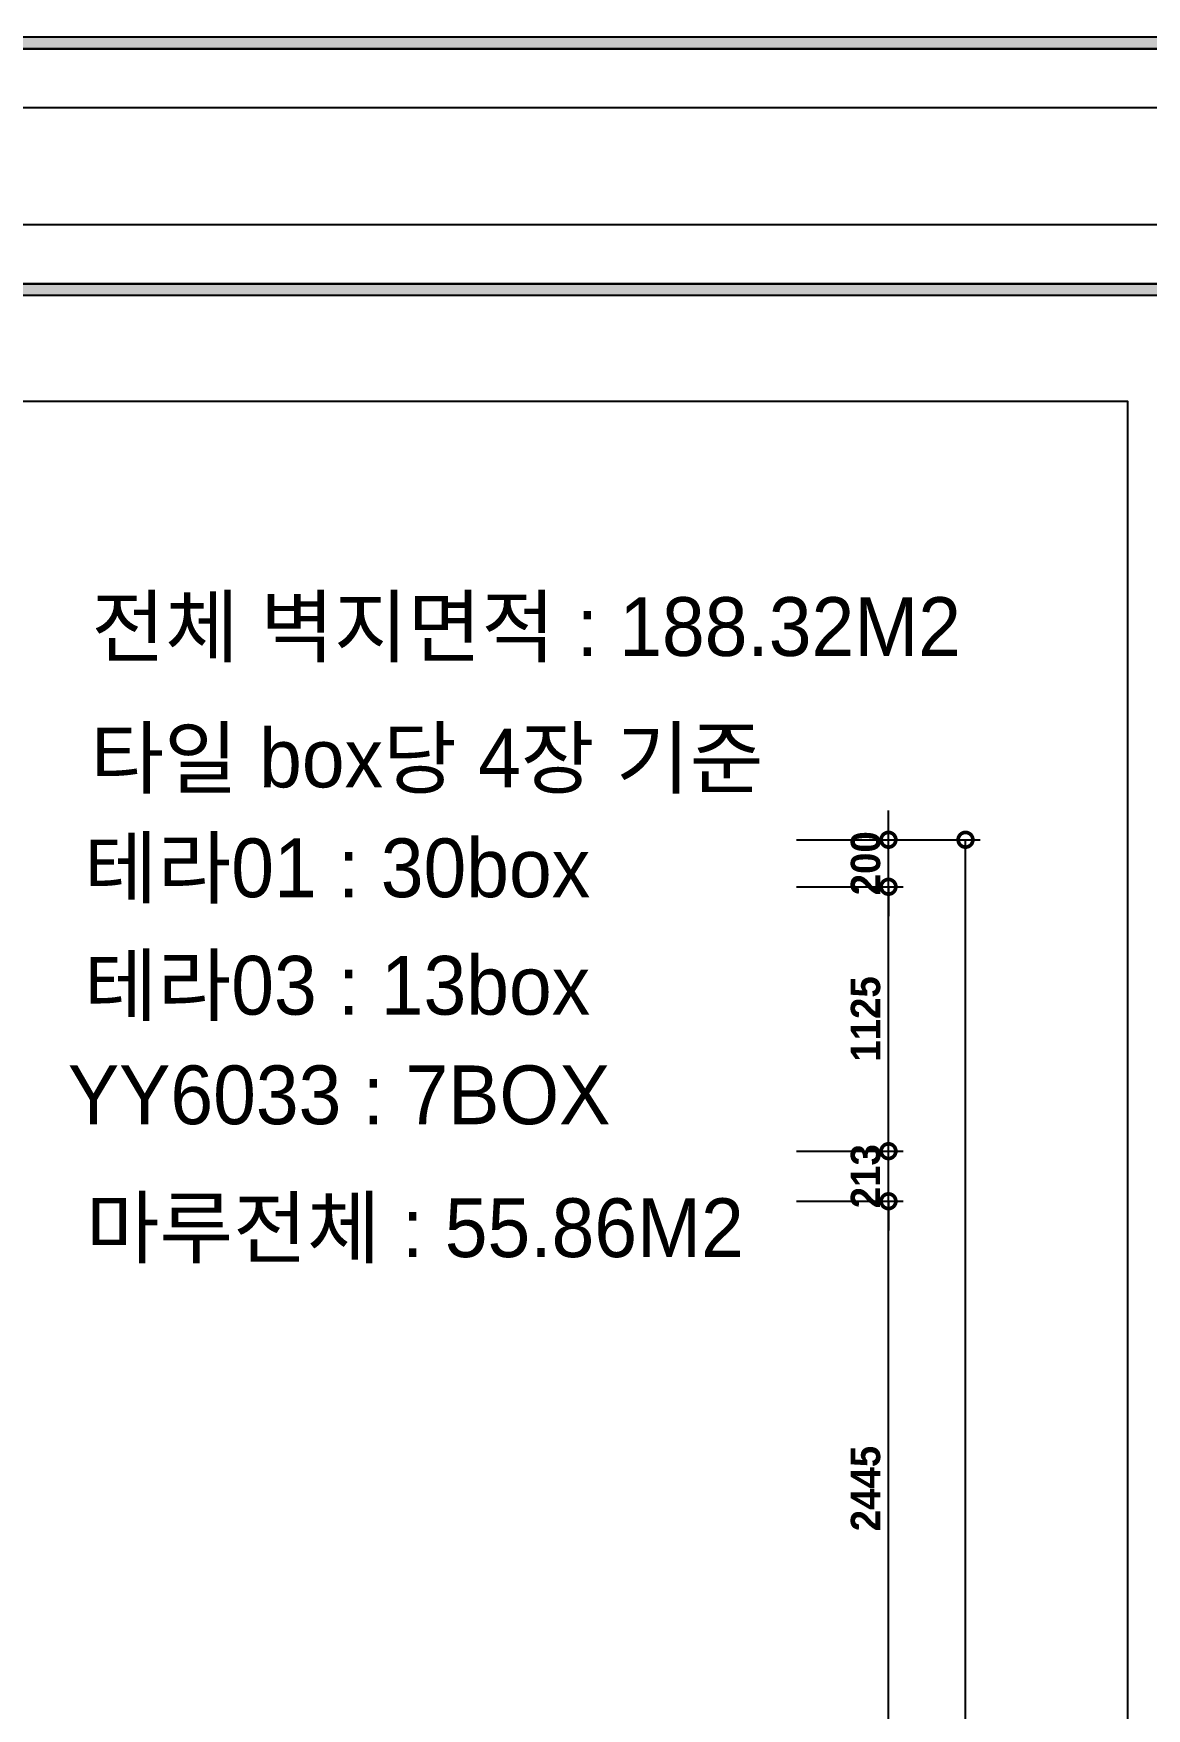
# Model space of a CAD drawing. Header units: inches. Extents: x 7740 to 83056, y -9304 to 75068.
# Drawn here: x 42679 to 47415, y -267 to 6860 of the extents above; entities that cross this region are included whole.
import ezdxf
from ezdxf.enums import TextEntityAlignment as Align

# ---------------------------------------------------------------- set-up
doc = ezdxf.new("R2010")
doc.units = ezdxf.units.IN
doc.header["$LTSCALE"] = 50
doc.header["$MEASUREMENT"] = 0
for name, color, linetype in [('06-FUR', 6, 'Continuous'), ('07-DIM', 5, 'Continuous'), ('3.기호.계단선', 30, 'Continuous'), ('F-SYM', 7, 'Continuous'), ('FORM(YOURNAME)-11', 1, 'Continuous')]:
    doc.layers.add(name, color=color, linetype=linetype)
doc.styles.add('YOURNAME', font='HY울릉도M.TTF')
doc.styles.add('넥슨고딕', font='NEXONLv1GothicBold.ttf')
doc.styles.add('코레일둥고', font='Korail_Round_Gothic_Medium.ttf')
doc.dimstyles.new('50', dxfattribs={"dimscale": 50, "dimtxt": 2.5, "dimasz": 2.5, "dimexe": 1.25, "dimexo": 2, "dimtad": 1, "dimdec": 0, "dimtxsty": '넥슨고딕', "dimblk": 'DOTSMALL', "dimcen": 2.5, "dimclrd": 1, "dimclre": 1, "dimclrt": 2, "dimadec": 0, "dimazin": 0, "dimtfac": 1, "dimtdec": 0, "dimtix": 1, "dimtmove": 0, "dimatfit": 3, "dimldrblk": 'DOTSMALL', "dimfxl": 0, "dimarcsym": 0})

# ---------------------------------------------------------------- blocks, each defined once
blk = doc.blocks.new('FORM-PLAN')
at = {"layer": 'FORM(YOURNAME)-11'}
h = blk.add_hatch(color=256, dxfattribs=at)
h.dxf.hatch_style = 1
h.paths.add_polyline_path([(-71444, 55115), (10556, 55115), (10556, 54915), (-71444, 54915)])
h.paths.add_polyline_path([(-71444, -2085), (10556, -2085), (10556, -2285), (-71444, -2285)])
at = {"layer": 'Defpoints', "color": 158}
for points in [[(-71444, -2285), (10556, -2285), (10556, 55115), (-71444, 55115)], [(-69444, 53115), (-64, 53115), (-64, 1215), (-69444, 1215)]]:
    blk.add_lwpolyline(points, close=True, dxfattribs=at)
at = {"layer": 'FORM(YOURNAME)-11', "color": 250}
blk.add_lwpolyline([(-72444, -3285), (11556, -3285), (11556, 56115), (-72444, 56115)], close=True, dxfattribs=at)
at = {"layer": 'FORM(YOURNAME)-11'}
for points in [[(-71444, 55115), (10556, 55115), (10556, 54915), (-71444, 54915)], [(-71444, -2085), (10556, -2085), (10556, -2285), (-71444, -2285)]]:
    blk.add_lwpolyline(points, close=True, dxfattribs=at)
at = {"layer": 'FORM(YOURNAME)-11', "color": 3, "style": 'YOURNAME'}
for tag, height, p in [('1', 450, (9905, 18188)), ('2', 450, (9905, 17544)), ('3', 450, (9905, 16257)), ('4', 450, (9905, 14326)), ('5', 515, (9905, 12009)), ('6', 515, (9905, 9757)), ('7', 515, (9905, 7504)), ('8', 515, (9905, 5252)), ('9', 515, (9905, 2999)), ('10', 515, (5655, 811)), ('11', 515, (9905, 747)), ('12', 515, (5655, -1441)), ('13', 515, (9905, -1441))]:
    blk.add_attdef(tag, text='', height=height, dxfattribs=at).set_placement(p, align=Align.MIDDLE_RIGHT)
blk = doc.blocks.new('*U809')
at = {"layer": 'F-SYM', "xscale": 0.2500000000000001, "yscale": 0.2500000000000001, "zscale": 0.2500000000000001}
blk.add_blockref('FORM-PLAN', (47350.9, 7366.9), dxfattribs=at)
blk = doc.blocks.new('_DOTSMALL')
at = {"color": 0, "linetype": 'ByBlock', "const_width": 0.5}
blk.add_lwpolyline([(-0.0625, 0, 1), (0.0625, 0, 1)], format="xyb", close=True, dxfattribs=at)
blk = doc.blocks.new('*D362')
at = {"layer": '07-DIM', "color": 1, "lineweight": -2}
for p, q in [((45925.3, 1891.7), (46379.9, 1891.7)), ((46317.4, -553.3), (46317.4, 1891.7)), ((45925.3, -553.3), (46379.9, -553.3))]:
    blk.add_line(p, q, dxfattribs=at)
at = {"layer": 'Defpoints', "color": 0}
for p in [(45825.3, 1891.7), (46317.4, 1891.7), (45825.3, -553.3)]:
    blk.add_point(p, dxfattribs=at)
at = {"layer": '07-DIM', "color": 1, "lineweight": -2, "xscale": 125, "yscale": 125, "zscale": 125}
for p, rotation in [((46317.4, 1891.7), 90), ((46317.4, -553.3), 270)]:
    blk.add_blockref('_DOTSMALL', p, dxfattribs=dict(at, rotation=rotation))
at = {"layer": '07-DIM', "color": 2, "insert": (46220.5, 669.2), "char_height": 125, "attachment_point": 5, "rotation": 90, "style": '넥슨고딕'}
blk.add_mtext('2445', dxfattribs=at)
blk = doc.blocks.new('*D363')
at = {"layer": '07-DIM', "color": 1, "lineweight": -2}
for p, q in [((46317.4, 2104.7), (46317.4, 2229.7)), ((45925.3, 2104.7), (46379.9, 2104.7)), ((46317.4, 1891.7), (46317.4, 2104.7)), ((45925.3, 1891.7), (46379.9, 1891.7)), ((46317.4, 1891.7), (46317.4, 1766.7))]:
    blk.add_line(p, q, dxfattribs=at)
at = {"layer": 'Defpoints', "color": 0}
for p in [(45825.3, 2104.7), (46317.4, 2104.7), (45825.3, 1891.7)]:
    blk.add_point(p, dxfattribs=at)
at = {"layer": '07-DIM', "color": 1, "lineweight": -2, "xscale": 125, "yscale": 125, "zscale": 125}
for p, rotation in [((46317.4, 2104.7), 270), ((46317.4, 1891.7), 90)]:
    blk.add_blockref('_DOTSMALL', p, dxfattribs=dict(at, rotation=rotation))
at = {"layer": '07-DIM', "color": 2, "insert": (46220.5, 1998.2), "char_height": 125, "attachment_point": 5, "rotation": 90, "style": '넥슨고딕'}
blk.add_mtext('213', dxfattribs=at)
blk = doc.blocks.new('*D364')
at = {"layer": '07-DIM', "color": 1, "lineweight": -2}
for p, q in [((45925.3, 3229.7), (46379.9, 3229.7)), ((46317.4, 2104.7), (46317.4, 3229.7)), ((45925.3, 2104.7), (46379.9, 2104.7))]:
    blk.add_line(p, q, dxfattribs=at)
at = {"layer": 'Defpoints', "color": 0}
for p in [(45825.3, 3229.7), (46317.4, 3229.7), (45825.3, 2104.7)]:
    blk.add_point(p, dxfattribs=at)
at = {"layer": '07-DIM', "color": 1, "lineweight": -2, "xscale": 125, "yscale": 125, "zscale": 125}
for p, rotation in [((46317.4, 3229.7), 90), ((46317.4, 2104.7), 270)]:
    blk.add_blockref('_DOTSMALL', p, dxfattribs=dict(at, rotation=rotation))
at = {"layer": '07-DIM', "color": 2, "insert": (46220.5, 2667.2), "char_height": 125, "attachment_point": 5, "rotation": 90, "style": '넥슨고딕'}
blk.add_mtext('1125', dxfattribs=at)
blk = doc.blocks.new('*D365')
at = {"layer": '07-DIM', "color": 1, "lineweight": -2}
for p, q in [((46317.4, 3429.7), (46317.4, 3554.7)), ((45925.3, 3429.7), (46379.9, 3429.7)), ((46317.4, 3229.7), (46317.4, 3429.7)), ((45925.3, 3229.7), (46379.9, 3229.7)), ((46317.4, 3229.7), (46317.4, 3104.7))]:
    blk.add_line(p, q, dxfattribs=at)
at = {"layer": 'Defpoints', "color": 0}
for p in [(45825.3, 3429.7), (46317.4, 3429.7), (45825.3, 3229.7)]:
    blk.add_point(p, dxfattribs=at)
at = {"layer": '07-DIM', "color": 1, "lineweight": -2, "xscale": 125, "yscale": 125, "zscale": 125}
for p, rotation in [((46317.4, 3429.7), 270), ((46317.4, 3229.7), 90)]:
    blk.add_blockref('_DOTSMALL', p, dxfattribs=dict(at, rotation=rotation))
at = {"layer": '07-DIM', "color": 2, "insert": (46220.5, 3329.7), "char_height": 125, "attachment_point": 5, "rotation": 90, "style": '넥슨고딕'}
blk.add_mtext('200', dxfattribs=at)
blk = doc.blocks.new('*D369')
at = {"layer": '07-DIM', "color": 1, "lineweight": -2}
for p, q in [((45925.3, 3429.7), (46707.7, 3429.7)), ((46645.2, -5813.3), (46645.2, 3429.7)), ((45925.3, -5813.3), (46707.7, -5813.3))]:
    blk.add_line(p, q, dxfattribs=at)
at = {"layer": 'Defpoints', "color": 0}
for p in [(45825.3, 3429.7), (46645.2, 3429.7), (45825.3, -5813.3)]:
    blk.add_point(p, dxfattribs=at)
at = {"layer": '07-DIM', "color": 1, "lineweight": -2, "xscale": 125, "yscale": 125, "zscale": 125}
for p, rotation in [((46645.2, 3429.7), 90), ((46645.2, -5813.3), 270)]:
    blk.add_blockref('_DOTSMALL', p, dxfattribs=dict(at, rotation=rotation))
at = {"layer": '07-DIM', "color": 2, "insert": (46548.3, -1191.8), "char_height": 125, "attachment_point": 5, "rotation": 90, "style": '넥슨고딕'}
blk.add_mtext('9243', dxfattribs=at)
blk = doc.blocks.new('*U812')
at = {"layer": 'F-SYM', "xscale": 0.2500000000000001, "yscale": 0.2500000000000001, "zscale": 0.2500000000000001}
blk.add_blockref('FORM-PLAN', (47350.9, -7983.1), dxfattribs=at)

msp = doc.modelspace()

# ---------------------------------------------------------------- block references
at = {"layer": '06-FUR'}
for name in ['*U809', '*U812']:
    msp.add_blockref(name, (0, 0), dxfattribs=at)

# ---------------------------------------------------------------- texts
at = {"color": 140, "style": '코레일둥고'}
msp.add_text('전체 벽지면적 : 188.32M2', height=250, dxfattribs=at).set_placement((44775.9, 4211.8), align=Align.CENTER)
at = {"color": 10, "style": '코레일둥고'}
for s, p in [('타일 box당 4장 기준', (44352.8, 3652.6)), ('테라01 : 30box', (43970.5, 3185.3)), ('테라03 : 13box', (43970.5, 2685.5)), ('YY6033 : 7BOX', (43979.7, 2219.4))]:
    msp.add_text(s, height=250, dxfattribs=at).set_placement(p, align=Align.CENTER)
at = {"layer": '3.기호.계단선', "style": '코레일둥고'}
msp.add_text('마루전체 : 55.86M2', height=250, dxfattribs=at).set_placement((44301.6, 1654), align=Align.CENTER)

# ---------------------------------------------------------------- dimensions: what is measured, and where the dimension line sits
at = {"layer": '07-DIM'}
for base, p1, p2, picture, middle in [((46317.4, 3429.7), (45825.3, 3229.7), (45825.3, 3429.7), '*D365', (46220.5, 3329.7)), ((46645.2, 3429.7), (45825.3, -5813.3), (45825.3, 3429.7), '*D369', (46548.3, -1191.8)), ((46317.4, 3229.7), (45825.3, 2104.7), (45825.3, 3229.7), '*D364', (46220.5, 2667.2)), ((46317.4, 2104.7), (45825.3, 1891.7), (45825.3, 2104.7), '*D363', (46220.5, 1998.2)), ((46317.4, 1891.7), (45825.3, -553.3), (45825.3, 1891.7), '*D362', (46220.5, 669.2))]:
    dim = msp.add_linear_dim(base=base, p1=p1, p2=p2, angle=90, dimstyle='50', dxfattribs=at)
    dim.commit()
    dim.dimension.update_dxf_attribs({"geometry": picture, "text_midpoint": middle})

doc.saveas('drawing.dxf')
